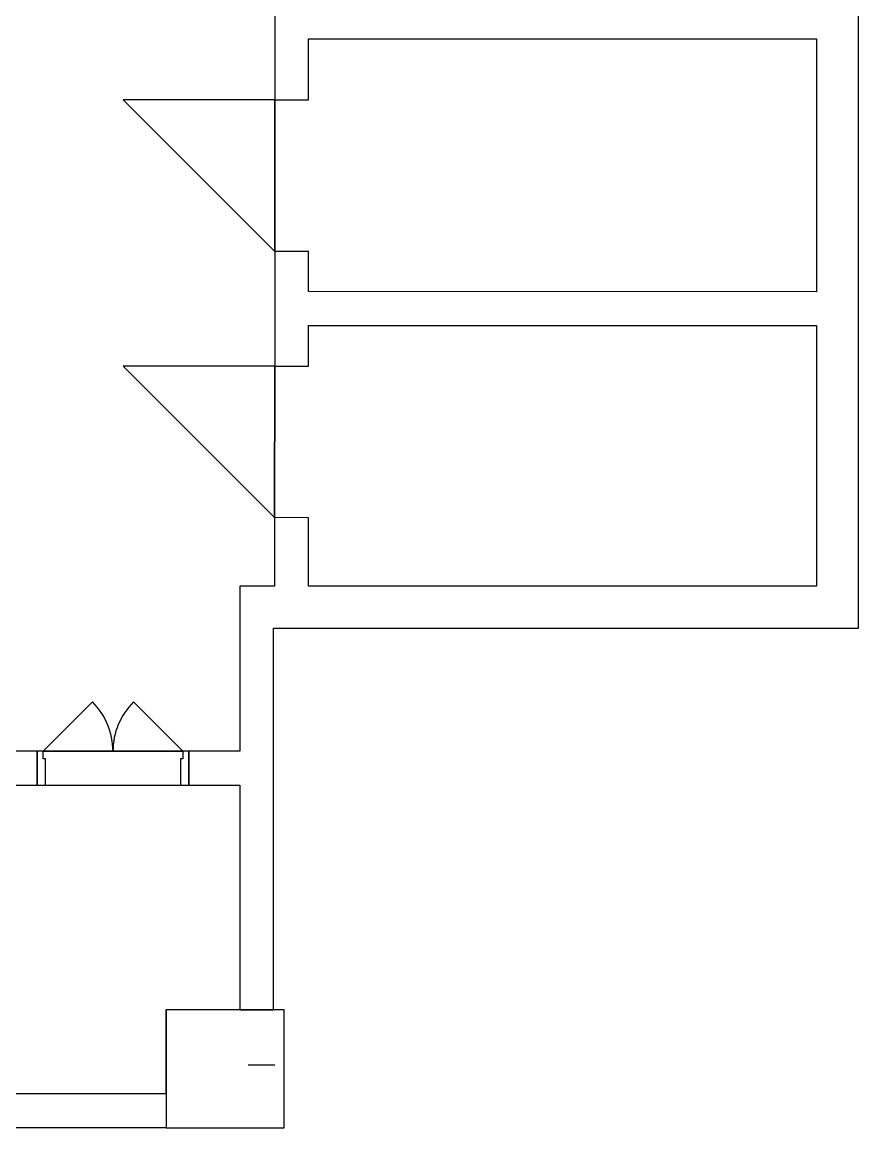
# Model space of a CAD drawing. Header units: inches. Extents: x 318758 to 339823, y 367287 to 384892.
# Drawn here: x 334859 to 339823, y 367287 to 373852 of the extents above; entities that cross this region are included whole.
import ezdxf

# ---------------------------------------------------------------- set-up
doc = ezdxf.new("R2010")
doc.units = ezdxf.units.IN
doc.header["$MEASUREMENT"] = 0
doc.layers.add('freecads.com', color=7, linetype='Continuous')

msp = doc.modelspace()

# ---------------------------------------------------------------- linework, layer by layer
at = {"layer": 'freecads.com'}
for p, q in [((339821.3, 370503.6), (339823.3, 379654.5)), ((336358.7, 375792.3), (336358, 373389.9)), ((336558, 373389.9), (336558.1, 373752)), ((336558.1, 373752), (339572, 373751.9)), ((339572, 373751.9), (339571.7, 372251.7)), ((336358, 373389.9), (335458, 373390.2)), ((335458, 373390.2), (336357.7, 372489.9)), ((335458, 373390.2), (336357.7, 372489.9)), ((336357.7, 372489.9), (336358, 373389.9)), ((336358, 373389.9), (336357.7, 372489.9)), ((336358, 373389.9), (336558, 373389.9)), ((336357.7, 372489.9), (336357.5, 371810.1)), ((336557.7, 372489.9), (336357.7, 372489.9)), ((336557.6, 372251.8), (336557.7, 372489.9)), ((339571.7, 372251.7), (336557.6, 372251.8)), ((336557.5, 371810), (336557.5, 372051.8)), ((336557.5, 372051.8), (339571.6, 372051.7)), ((339571.6, 372051.7), (339571.3, 370503.6)), ((336357.5, 371810.1), (335457.5, 371810.4)), ((335457.5, 371810.4), (336357.2, 370910.1)), ((335457.5, 371810.4), (336357.2, 370910.1)), ((336357.2, 370910.1), (336357.5, 371810.1)), ((336357.5, 371810.1), (336357.2, 370910.1)), ((336357.5, 371810.1), (336557.5, 371810)), ((336357.2, 370910.1), (336357, 370503.6)), ((336557.2, 370910), (336357.2, 370910.1)), ((336557, 370503.6), (336557.2, 370910)), ((336357, 370503.6), (336150.4, 370503.6)), ((336150.4, 370503.6), (336150.4, 370253.6)), ((339571.3, 370503.6), (336557, 370503.6)), ((339821.2, 370253.6), (339821.3, 370503.6)), ((336150.4, 370253.6), (336150.4, 369522.9)), ((336350.4, 367987.6), (336350.4, 370253.6)), ((336350.4, 370253.6), (339821.2, 370253.6)), ((335276.4, 369816.4), (334982.9, 369522.9)), ((335519.5, 369816.4), (335812.9, 369522.9)), ((334947.9, 369522.9), (331198.8, 369522.9)), ((334947.9, 369322.9), (334947.9, 369522.9)), ((334982.9, 369522.9), (334947.9, 369522.9)), ((334947.9, 369522.9), (334947.9, 369322.9)), ((334982.9, 369522.9), (335434.9, 369522.9)), ((335812.9, 369522.9), (334982.9, 369522.9)), ((334982.9, 369478.9), (334982.9, 369522.9)), ((335434.9, 369522.9), (335812.9, 369522.9)), ((335847.9, 369522.9), (335812.9, 369522.9)), ((335812.9, 369522.9), (335812.9, 369478.9)), ((336150.4, 369522.9), (335847.9, 369522.9)), ((335847.9, 369522.9), (335847.9, 369322.9)), ((335847.9, 369322.9), (335847.9, 369522.9)), ((334994.7, 369478.9), (334982.9, 369478.9)), ((334997.9, 369322.9), (334997.9, 369475.7)), ((335797.9, 369475.7), (335797.9, 369322.9)), ((335812.9, 369478.9), (335801.2, 369478.9)), ((332097, 369322.9), (334947.9, 369322.9)), ((332097, 369322.9), (336150.6, 369321.6)), ((334947.9, 369322.9), (334997.9, 369322.9)), ((335797.9, 369322.9), (335847.9, 369322.9)), ((335847.9, 369322.9), (336150.4, 369322.9)), ((336150.4, 369322.9), (336150.4, 367987.6)), ((335712.6, 367489.9), (335712.8, 367987.5)), ((336412.7, 367987.5), (335712.7, 367987.5)), ((335712.7, 367987.5), (335712.7, 367287.5)), ((336150.4, 367987.6), (336350.4, 367987.6)), ((336412.7, 367287.5), (336412.7, 367987.5)), ((336358.4, 367660.2), (336200.2, 367660.2)), ((335712.7, 367489.9), (331198.1, 367491.3)), ((330998.1, 367291.4), (335712.7, 367289.9)), ((335712.7, 367287.5), (336412.7, 367287.5))]:
    msp.add_line(p, q, dxfattribs=at)
for centre, radius, start, end in [((334982.9, 369522.9), 415, 0, 45), ((335812.9, 369522.9), 415, 135, 180), ((334994.7, 369475.7), 3.22, 0, 90), ((335801.2, 369475.7), 3.22, 90, 180)]:
    msp.add_arc(centre, radius, start, end, dxfattribs=at)

doc.saveas('drawing.dxf')
